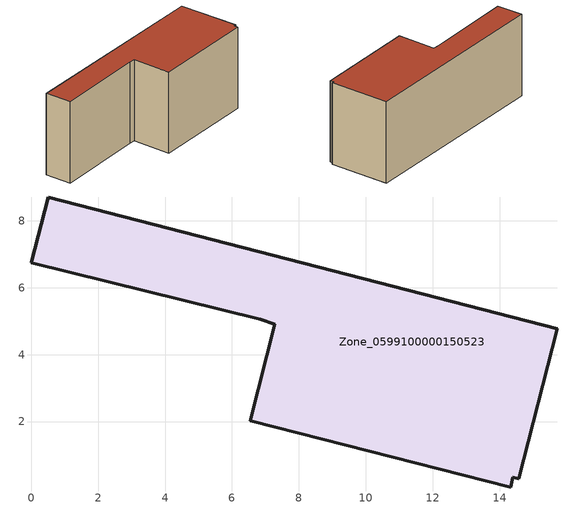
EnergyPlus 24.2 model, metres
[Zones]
Zone_0599100000150523
 floor ground (C_G): 14.4,0.34 14.32,0.04 6.54,2.03 7.28,4.91 6.84,5.05 0,6.74 0.51,8.71 15.72,4.78 14.58,0.3 z0
 wall outside (C_F): 15.72,4.78 0.51,8.71 0,6.74 6.84,5.05 7.28,4.91 6.54,2.03 14.32,0.04 14.4,0.34 14.58,0.3 15.72,4.78 z0:6.38
 roof outside (C_R): 6.84,5.05 7.28,4.91 6.54,2.03 14.32,0.04 14.4,0.34 14.58,0.3 15.72,4.78 0.51,8.71 0,6.74 z6.38
[BUILDING]
Pand.0599100000150523: North Axis=0; Terrain=City; Loads Convergence Tolerance Value=0.04; Temperature Convergence Tolerance Value=0.4; Solar Distribution=FullExterior; Maximum Number of Warmup Days=25; Minimum Number of Warmup Days=1
[Site:Location]
Rotterdam.The.Hague.AP_ZH_NLD Design_Conditions: Latitude=51.96; Longitude=4.45; Time Zone=1; Elevation=-4.5
[SITE:GROUNDTEMPERATURE:BUILDINGSURFACE]
18, 18, 18, 18, 18, 18, 18, 18, 18, 18, 18, 18
[MATERIAL] Thermal Absorptance=0.9; Solar Absorptance=0.7; Visible Absorptance=0.7
Name | Roughness | Thickness | Conductivity | Density | Specific Heat
G.TC.1946 | MediumSmooth | 0.15 | 1 | 540 | 1210
F.TC.1946 | Rough | 0.3 | 0.857143 | 1920 | 840
R.TC.1946 | MediumRough | 0.2 | 0.909091 | 1500 | 1000
[CONSTRUCTION]
C_G: G.TC.1946
C_F: F.TC.1946
C_R: R.TC.1946
[ZONE]
Zone_0599100000150523: Type=1; Multiplier=1; Ceiling Height=Autocalculate; Volume=Autocalculate; Floor Area=autocalculate; Part of Total Floor Area=Yes
[ZONEINFILTRATION:DESIGNFLOWRATE]
Infil_Zone_0599100000150523: Zone or ZoneList or Space or SpaceList=Zone_0599100000150523; Schedule=AlwaysOn; Design Flow Rate Calculation Method=Flow/Area; Flow Rate per Floor Area=0.003; Constant Term Coefficient=1; Temperature Term Coefficient=0; Velocity Term Coefficient=0; Velocity Squared Term Coefficient=0
[HVACTEMPLATE:ZONE:IDEALLOADSAIRSYSTEM]
Zone_0599100000150523: Maximum Heating Supply Air Temperature=50; Minimum Cooling Supply Air Temperature=13; Maximum Heating Supply Air Humidity Ratio=0.0156; Minimum Cooling Supply Air Humidity Ratio=0.0077; Heating Limit=NoLimit; Cooling Limit=NoLimit; Dehumidification Control Type=ConstantSensibleHeatRatio; Cooling Sensible Heat Ratio=0.7; Dehumidification Setpoint=60; Humidification Control Type=None; Humidification Setpoint=30; Outdoor Air Method=None; Outdoor Air Flow Rate per Person=0.00944; Outdoor Air Flow Rate per Zone Floor Area=0; Outdoor Air Flow Rate per Zone=0; Demand Controlled Ventilation Type=None; Outdoor Air Economizer Type=NoEconomizer; Heat Recovery Type=None; Sensible Heat Recovery Effectiveness=0.7; Latent Heat Recovery Effectiveness=0.65
[ZONECONTROL:THERMOSTAT]
ThermostatControl_Zone_0599100000150523: Zone or ZoneList=Zone_0599100000150523; Control Type Schedule=DualSetpointControlType; Control 1=Thermostat_Zone_0599100000150523; Temperature Difference Between Cutout And Setpoint=0
[THERMOSTATSETPOINT:DUALSETPOINT]
Thermostat_Zone_0599100000150523: Heating Setpoint Temperature Schedule=HeatingSetpoint_Zone_0599100000150523; Cooling Setpoint Temperature Schedule=CoolingSetpoint_Zone_0599100000150523
[SCHEDULE:COMPACT]
HeatingSetpoint_Zone_0599100000150523: Through: 12/31, For: AllDays, Until: 24:00, 21
CoolingSetpoint_Zone_0599100000150523: Through: 12/31, For: AllDays, Until: 24:00, 24
DualSetpointControlType: Through: 12/31, For: AllDays, Until: 24:00, 4
AlwaysOn: Through: 12/31, For: AllDays, Until: 24:00, 1
